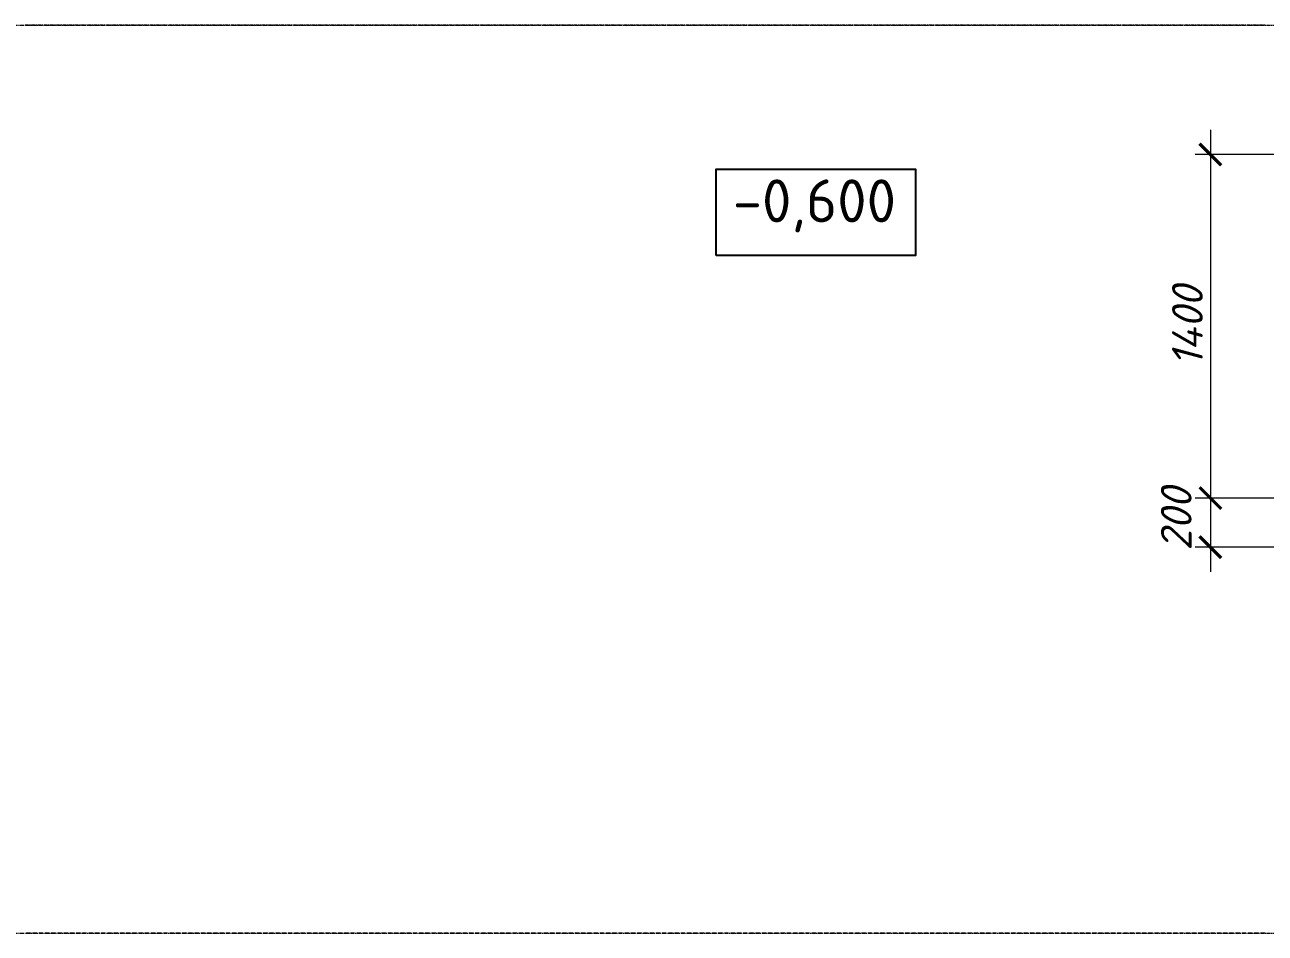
# Model space of a CAD drawing. Header units: millimetres. Extents: x -10178924 to 11692288, y -947381 to 58396.
# Drawn here: x 716641 to 721696, y -796290 to -792589 of the extents above; entities that cross this region are included whole.
import ezdxf

# ---------------------------------------------------------------- set-up
doc = ezdxf.new("R2010")
doc.units = ezdxf.units.MM
doc.linetypes.add('осевая', pattern=[50.8, 31.75, -6.35, 6.35, -6.35])
doc.layers.add('PDF _Отметки', color=7, linetype='Continuous', true_color=0x7f9fff)
doc.layers.add('PDF _Размеры осевые', color=7, linetype='Continuous', true_color=0x5d6970)
for name, color, linetype, lineweight in [('PDF _Текст', 7, 'Continuous', 5), ('Размеры клад.', 7, 'Continuous', 0), ('Размеры осевые', 153, 'Continuous', 9)]:
    doc.layers.add(name, color=color, linetype=linetype, lineweight=lineweight)
doc.styles.add('GOST 2.304_new', font='isocpeui.ttf')
doc.styles.add('PDF ISOCPEUR', font='isocpeur.ttf')
doc.dimstyles.new('SPDS 1_50', dxfattribs={"dimscale": 50, "dimtxt": 2.5, "dimasz": 1.77, "dimexe": 1.25, "dimexo": 0.625, "dimtad": 1, "dimdec": 0, "dimrnd": 0.001, "dimtxsty": 'GOST 2.304_new', "dimblk": 'ARCHTICK', "dimcen": 2.5, "dimdle": 2, "dimclrt": 256, "dimadec": 0, "dimazin": 2, "dimtfac": 0.75, "dimtdec": 0, "dimtmove": 1, "dimatfit": 3, "dimfxl": 1, "dimtolj": 1, "dimlwd": 9, "dimlwe": 9, "dimarcsym": 0})

# ---------------------------------------------------------------- blocks, each defined once
blk = doc.blocks.new('_ArchTick')
at = {"color": 0, "linetype": 'ByBlock', "const_width": 0.15}
blk.add_lwpolyline([(-0.5, -0.5), (0.5, 0.5)], dxfattribs=at)
blk = doc.blocks.new('*D2677')
at = {"layer": 'Defpoints', "color": 0, "ltscale": 100, "transparency": 16777216}
for p in [(-542.1, -12326.9), (-885.9, -13726.9), (-542.1, -13726.9)]:
    blk.add_point(p, dxfattribs=at)
at = {"layer": 'Размеры клад.', "color": 0, "lineweight": 9, "ltscale": 100, "transparency": 16777216}
for p, q in [((-885.9, -12226.9), (-885.9, -13826.9)), ((-573.3, -12326.9), (-948.4, -12326.9)), ((-573.3, -13726.9), (-948.4, -13726.9))]:
    blk.add_line(p, q, dxfattribs=at)
at = {"layer": 'Размеры клад.', "color": 0, "lineweight": 9, "ltscale": 100, "transparency": 16777216, "xscale": 88.5, "yscale": 88.5, "zscale": 88.5}
for p, rotation in [((-885.9, -12326.9), 90), ((-885.9, -13726.9), 270)]:
    blk.add_blockref('_ArchTick', p, dxfattribs=dict(at, rotation=rotation))
at = {"layer": 'Размеры клад.', "ltscale": 100, "transparency": 16777216, "insert": (-979.6, -13026.9), "char_height": 125, "attachment_point": 5, "rotation": 90, "style": 'GOST 2.304_new'}
blk.add_mtext('\\A1;1400', dxfattribs=at)
blk = doc.blocks.new('*D2678')
at = {"layer": 'Defpoints', "color": 0, "ltscale": 100, "transparency": 16777216}
for p in [(-542.1, -13726.9), (-885.9, -13926.9), (377.7, -13926.9)]:
    blk.add_point(p, dxfattribs=at)
at = {"layer": 'Размеры клад.', "color": 0, "lineweight": 9, "ltscale": 100, "transparency": 16777216}
for p, q in [((-885.9, -13626.9), (-885.9, -14026.9)), ((-573.3, -13726.9), (-948.4, -13726.9)), ((346.5, -13926.9), (-948.4, -13926.9))]:
    blk.add_line(p, q, dxfattribs=at)
at = {"layer": 'Размеры клад.', "color": 0, "lineweight": 9, "ltscale": 100, "transparency": 16777216, "xscale": 88.5, "yscale": 88.5, "zscale": 88.5}
for p, rotation in [((-885.9, -13726.9), 90), ((-885.9, -13926.9), 270)]:
    blk.add_blockref('_ArchTick', p, dxfattribs=dict(at, rotation=rotation))
at = {"layer": 'Размеры клад.', "ltscale": 100, "transparency": 16777216, "insert": (-1025, -13813.3), "char_height": 125, "attachment_point": 5, "rotation": 90, "style": 'GOST 2.304_new'}
blk.add_mtext('\\A1;200', dxfattribs=at)
blk = doc.blocks.new('A$C5282721b')
at = {"layer": 'Размеры осевые', "color": 251, "linetype": 'осевая', "ltscale": 0.5, "transparency": 33554687}
for p, q in [((-9750, -11800), (57900, -11800)), ((-9750, -15500), (34900, -15500))]:
    blk.add_line(p, q, dxfattribs=at)
at = {"layer": 'Размеры клад.', "color": 18, "ltscale": 100, "true_color": 0x000000, "transparency": 33554687}
dim = blk.add_linear_dim(base=(-885.892, -13726.906), p1=(-542.077, -12326.906), p2=(-542.077, -13726.906), angle=90, dimstyle='SPDS 1_50', dxfattribs=at)
dim.commit()
dim.dimension.update_dxf_attribs({"geometry": '*D2677', "text_midpoint": (-979.642, -13026.906)})
dim = blk.add_linear_dim(base=(-885.892, -13926.906), p1=(-542.077, -13726.906), p2=(377.704, -13926.906), angle=90, dimstyle='SPDS 1_50', dxfattribs=at)
dim.commit()
dim.dimension.update_dxf_attribs({"geometry": '*D2678', "text_midpoint": (-931.258, -13813.297), "dimtype": 128})

msp = doc.modelspace()

# ---------------------------------------------------------------- linework, layer by layer
at = {"layer": 'PDF _Отметки', "lineweight": 25}
msp.add_lwpolyline([(719458.7, -793528.6), (719458.7, -793177.3), (720271.5, -793177.3), (720271.5, -793528.6)], close=True, dxfattribs=at)
at = {"layer": 'PDF _Размеры осевые', "lineweight": 9}
for points in [[(716643.5, -792588.8), (716656.2, -792588.8)], [(716660.4, -792588.8), (716664.7, -792588.8)], [(716668.9, -792588.8), (716681.6, -792588.8)], [(716685.8, -792588.8), (716690.1, -792588.8)], [(716694.3, -792588.8), (716707, -792588.8)], [(716711.2, -792588.8), (716715.5, -792588.8)], [(716719.7, -792588.8), (716732.4, -792588.8)], [(716736.6, -792588.8), (716740.9, -792588.8)], [(716745.1, -792588.8), (716757.8, -792588.8)], [(716762, -792588.8), (716766.3, -792588.8)], [(716770.5, -792588.8), (716783.2, -792588.8)], [(716787.4, -792588.8), (716791.7, -792588.8)], [(716795.9, -792588.8), (716808.6, -792588.8)], [(716812.8, -792588.8), (716817.1, -792588.8)], [(716821.3, -792588.8), (716834, -792588.8)], [(716838.2, -792588.8), (716842.5, -792588.8)], [(716846.7, -792588.8), (716859.4, -792588.8)], [(716863.6, -792588.8), (716867.9, -792588.8)], [(716872.1, -792588.8), (716884.8, -792588.8)], [(716889, -792588.8), (716893.3, -792588.8)], [(716897.5, -792588.8), (716910.2, -792588.8)], [(716914.4, -792588.8), (716918.7, -792588.8)], [(716922.9, -792588.8), (716935.6, -792588.8)], [(716939.8, -792588.8), (716944.1, -792588.8)], [(716948.3, -792588.8), (716961, -792588.8)], [(716965.2, -792588.8), (716969.5, -792588.8)], [(716973.7, -792588.8), (716986.4, -792588.8)], [(716990.6, -792588.8), (716994.9, -792588.8)], [(716999.1, -792588.8), (717011.8, -792588.8)], [(717016, -792588.8), (717020.3, -792588.8)], [(717024.5, -792588.8), (717037.2, -792588.8)], [(717041.4, -792588.8), (717045.7, -792588.8)], [(717049.9, -792588.8), (717062.6, -792588.8)], [(717066.8, -792588.8), (717071.1, -792588.8)], [(717075.3, -792588.8), (717088, -792588.8)], [(717092.2, -792588.8), (717096.5, -792588.8)], [(717100.7, -792588.8), (717113.4, -792588.8)], [(717117.6, -792588.8), (717121.9, -792588.8)], [(717126.1, -792588.8), (717138.8, -792588.8)], [(717143, -792588.8), (717147.3, -792588.8)], [(717151.5, -792588.8), (717164.2, -792588.8)], [(717168.4, -792588.8), (717172.7, -792588.8)], [(717176.9, -792588.8), (717189.6, -792588.8)], [(717193.8, -792588.8), (717198.1, -792588.8)], [(717202.3, -792588.8), (717215, -792588.8)], [(717219.2, -792588.8), (717223.5, -792588.8)], [(717227.7, -792588.8), (717240.4, -792588.8)], [(717244.6, -792588.8), (717248.9, -792588.8)], [(717253.1, -792588.8), (717265.8, -792588.8)], [(717270, -792588.8), (717274.3, -792588.8)], [(717278.5, -792588.8), (717291.2, -792588.8)], [(717295.4, -792588.8), (717299.7, -792588.8)], [(717303.9, -792588.8), (717316.6, -792588.8)], [(717320.8, -792588.8), (717325.1, -792588.8)], [(717329.3, -792588.8), (717342, -792588.8)], [(717346.2, -792588.8), (717350.5, -792588.8)], [(717354.7, -792588.8), (717367.4, -792588.8)], [(717371.6, -792588.8), (717375.9, -792588.8)], [(717380.1, -792588.8), (717392.8, -792588.8)], [(717397, -792588.8), (717401.3, -792588.8)], [(717405.5, -792588.8), (717418.2, -792588.8)], [(717422.4, -792588.8), (717426.7, -792588.8)], [(717430.9, -792588.8), (717443.6, -792588.8)], [(717447.9, -792588.8), (717452.1, -792588.8)], [(717456.3, -792588.8), (717469, -792588.8)], [(717473.2, -792588.8), (717477.5, -792588.8)], [(717481.7, -792588.8), (717494.4, -792588.8)], [(717498.6, -792588.8), (717502.9, -792588.8)], [(717507.1, -792588.8), (717519.8, -792588.8)], [(717524, -792588.8), (717528.3, -792588.8)], [(717532.5, -792588.8), (717545.2, -792588.8)], [(717549.4, -792588.8), (717553.7, -792588.8)], [(717557.9, -792588.8), (717570.6, -792588.8)], [(717574.8, -792588.8), (717579.1, -792588.8)], [(717583.3, -792588.8), (717596, -792588.8)], [(717600.2, -792588.8), (717604.5, -792588.8)], [(717608.7, -792588.8), (717621.4, -792588.8)], [(717625.6, -792588.8), (717629.9, -792588.8)], [(717634.1, -792588.8), (717646.8, -792588.8)], [(717651, -792588.8), (717655.3, -792588.8)], [(717659.5, -792588.8), (717672.2, -792588.8)], [(717676.5, -792588.8), (717680.7, -792588.8)], [(717684.9, -792588.8), (717697.6, -792588.8)], [(717701.9, -792588.8), (717706.1, -792588.8)], [(717710.3, -792588.8), (717723, -792588.8)], [(717727.3, -792588.8), (717731.5, -792588.8)], [(717735.7, -792588.8), (717748.4, -792588.8)], [(717752.6, -792588.8), (717756.9, -792588.8)], [(717761.1, -792588.8), (717773.8, -792588.8)], [(717778, -792588.8), (717782.3, -792588.8)], [(717786.5, -792588.8), (717799.2, -792588.8)], [(717803.4, -792588.8), (717807.7, -792588.8)], [(717811.9, -792588.8), (717824.6, -792588.8)], [(717828.8, -792588.8), (717833.1, -792588.8)], [(717837.3, -792588.8), (717850, -792588.8)], [(717854.2, -792588.8), (717858.5, -792588.8)], [(717862.7, -792588.8), (717875.4, -792588.8)], [(717879.7, -792588.8), (717883.9, -792588.8)], [(717888.1, -792588.8), (717900.8, -792588.8)], [(717905.1, -792588.8), (717909.3, -792588.8)], [(717913.5, -792588.8), (717926.2, -792588.8)], [(717930.5, -792588.8), (717934.7, -792588.8)], [(717938.9, -792588.8), (717951.6, -792588.8)], [(717955.9, -792588.8), (717960.1, -792588.8)], [(717964.3, -792588.8), (717977, -792588.8)], [(717981.3, -792588.8), (717985.5, -792588.8)], [(717989.7, -792588.8), (718002.4, -792588.8)], [(718006.6, -792588.8), (718010.9, -792588.8)], [(718015.1, -792588.8), (718027.8, -792588.8)], [(718032, -792588.8), (718036.3, -792588.8)], [(718040.5, -792588.8), (718053.2, -792588.8)], [(718057.4, -792588.8), (718061.7, -792588.8)], [(718065.9, -792588.8), (718078.6, -792588.8)], [(718082.9, -792588.8), (718087.1, -792588.8)], [(718091.3, -792588.8), (718104, -792588.8)], [(718108.3, -792588.8), (718112.5, -792588.8)], [(718116.7, -792588.8), (718129.4, -792588.8)], [(718133.7, -792588.8), (718137.9, -792588.8)], [(718142.1, -792588.8), (718154.8, -792588.8)], [(718159.1, -792588.8), (718163.3, -792588.8)], [(718167.5, -792588.8), (718180.2, -792588.8)], [(718184.5, -792588.8), (718188.7, -792588.8)], [(718192.9, -792588.8), (718205.6, -792588.8)], [(718209.9, -792588.8), (718214.1, -792588.8)], [(718218.3, -792588.8), (718231, -792588.8)], [(718235.3, -792588.8), (718239.5, -792588.8)], [(718243.7, -792588.8), (718256.4, -792588.8)], [(718260.6, -792588.8), (718264.9, -792588.8)], [(718269.1, -792588.8), (718281.8, -792588.8)], [(718286, -792588.8), (718290.3, -792588.8)], [(718294.5, -792588.8), (718307.2, -792588.8)], [(718311.5, -792588.8), (718315.7, -792588.8)], [(718319.9, -792588.8), (718332.6, -792588.8)], [(718336.9, -792588.8), (718341.1, -792588.8)], [(718345.3, -792588.8), (718358, -792588.8)], [(718362.3, -792588.8), (718366.5, -792588.8)], [(718370.7, -792588.8), (718383.4, -792588.8)], [(718387.7, -792588.8), (718391.9, -792588.8)], [(718396.1, -792588.8), (718408.8, -792588.8)], [(718413.1, -792588.8), (718417.3, -792588.8)], [(718421.5, -792588.8), (718434.2, -792588.8)], [(718438.5, -792588.8), (718442.7, -792588.8)], [(718446.9, -792588.8), (718459.6, -792588.8)], [(718463.9, -792588.8), (718468.1, -792588.8)], [(718472.3, -792588.8), (718485, -792588.8)], [(718489.3, -792588.8), (718493.5, -792588.8)], [(718497.7, -792588.8), (718510.4, -792588.8)], [(718514.7, -792588.8), (718518.9, -792588.8)], [(718523.1, -792588.8), (718535.8, -792588.8)], [(718540.1, -792588.8), (718544.3, -792588.8)], [(718548.5, -792588.8), (718561.2, -792588.8)], [(718565.5, -792588.8), (718569.7, -792588.8)], [(718573.9, -792588.8), (718586.6, -792588.8)], [(718590.9, -792588.8), (718595.1, -792588.8)], [(718599.3, -792588.8), (718612, -792588.8)], [(718616.3, -792588.8), (718620.5, -792588.8)], [(718624.7, -792588.8), (718637.4, -792588.8)], [(718641.7, -792588.8), (718645.9, -792588.8)], [(718650.1, -792588.8), (718662.8, -792588.8)], [(718667.1, -792588.8), (718671.3, -792588.8)], [(718675.5, -792588.8), (718688.2, -792588.8)], [(718692.5, -792588.8), (718696.7, -792588.8)], [(718700.9, -792588.8), (718713.6, -792588.8)], [(718717.9, -792588.8), (718722.1, -792588.8)], [(718726.3, -792588.8), (718739, -792588.8)], [(718743.3, -792588.8), (718747.5, -792588.8)], [(718751.7, -792588.8), (718764.4, -792588.8)], [(718768.7, -792588.8), (718772.9, -792588.8)], [(718777.1, -792588.8), (718789.8, -792588.8)], [(718794.1, -792588.8), (718798.3, -792588.8)], [(718802.5, -792588.8), (718815.2, -792588.8)], [(718819.5, -792588.8), (718823.7, -792588.8)], [(718827.9, -792588.8), (718840.6, -792588.8)], [(718844.9, -792588.8), (718849.1, -792588.8)], [(718853.3, -792588.8), (718866, -792588.8)], [(718870.3, -792588.8), (718874.5, -792588.8)], [(718878.7, -792588.8), (718891.4, -792588.8)], [(718895.7, -792588.8), (718899.9, -792588.8)], [(718904.1, -792588.8), (718916.8, -792588.8)], [(718921.1, -792588.8), (718925.3, -792588.8)], [(718929.5, -792588.8), (718942.2, -792588.8)], [(718946.5, -792588.8), (718950.7, -792588.8)], [(718954.9, -792588.8), (718967.6, -792588.8)], [(718971.9, -792588.8), (718976.1, -792588.8)], [(718980.3, -792588.8), (718993, -792588.8)], [(718997.3, -792588.8), (719001.5, -792588.8)], [(719005.7, -792588.8), (719018.4, -792588.8)], [(719022.7, -792588.8), (719026.9, -792588.8)], [(719031.1, -792588.8), (719043.8, -792588.8)], [(719048.1, -792588.8), (719052.3, -792588.8)], [(719056.5, -792588.8), (719069.2, -792588.8)], [(719073.5, -792588.8), (719077.7, -792588.8)], [(719081.9, -792588.8), (719094.6, -792588.8)], [(719098.9, -792588.8), (719103.1, -792588.8)], [(719107.3, -792588.8), (719120, -792588.8)], [(719124.3, -792588.8), (719128.5, -792588.8)], [(719132.7, -792588.8), (719145.4, -792588.8)], [(719149.7, -792588.8), (719153.9, -792588.8)], [(719158.1, -792588.8), (719170.8, -792588.8)], [(719175.1, -792588.8), (719179.3, -792588.8)], [(719183.5, -792588.8), (719196.2, -792588.8)], [(719200.5, -792588.8), (719204.7, -792588.8)], [(719208.9, -792588.8), (719221.6, -792588.8)], [(719225.9, -792588.8), (719230.1, -792588.8)], [(719234.3, -792588.8), (719247, -792588.8)], [(719251.3, -792588.8), (719255.5, -792588.8)], [(719259.7, -792588.8), (719272.4, -792588.8)], [(719276.7, -792588.8), (719280.9, -792588.8)], [(719285.1, -792588.8), (719297.8, -792588.8)], [(719302.1, -792588.8), (719306.3, -792588.8)], [(719310.5, -792588.8), (719323.2, -792588.8)], [(719327.5, -792588.8), (719331.7, -792588.8)], [(719335.9, -792588.8), (719348.6, -792588.8)], [(719352.9, -792588.8), (719357.1, -792588.8)], [(719361.3, -792588.8), (719374, -792588.8)], [(719378.3, -792588.8), (719382.5, -792588.8)], [(719386.7, -792588.8), (719399.4, -792588.8)], [(719403.7, -792588.8), (719407.9, -792588.8)], [(719412.1, -792588.8), (719424.8, -792588.8)], [(719429.1, -792588.8), (719433.3, -792588.8)], [(719437.5, -792588.8), (719450.2, -792588.8)], [(719454.5, -792588.8), (719458.7, -792588.8)], [(719462.9, -792588.8), (719475.6, -792588.8)], [(719479.9, -792588.8), (719484.1, -792588.8)], [(719488.3, -792588.8), (719501, -792588.8)], [(719505.3, -792588.8), (719509.5, -792588.8)], [(719513.7, -792588.8), (719526.4, -792588.8)], [(719530.7, -792588.8), (719534.9, -792588.8)], [(719539.1, -792588.8), (719551.8, -792588.8)], [(719556.1, -792588.8), (719560.3, -792588.8)], [(719564.5, -792588.8), (719577.2, -792588.8)], [(719581.5, -792588.8), (719585.7, -792588.8)], [(719589.9, -792588.8), (719602.6, -792588.8)], [(719606.9, -792588.8), (719611.1, -792588.8)], [(719615.3, -792588.8), (719628, -792588.8)], [(719632.3, -792588.8), (719636.5, -792588.8)], [(719640.7, -792588.8), (719653.4, -792588.8)], [(719657.7, -792588.8), (719661.9, -792588.8)], [(719666.1, -792588.8), (719678.8, -792588.8)], [(719683.1, -792588.8), (719687.3, -792588.8)], [(719691.5, -792588.8), (719704.2, -792588.8)], [(719708.5, -792588.8), (719712.7, -792588.8)], [(719716.9, -792588.8), (719729.6, -792588.8)], [(719733.9, -792588.8), (719738.1, -792588.8)], [(719742.3, -792588.8), (719755, -792588.8)], [(719759.3, -792588.8), (719763.5, -792588.8)], [(719767.7, -792588.8), (719780.4, -792588.8)], [(719784.7, -792588.8), (719788.9, -792588.8)], [(719793.1, -792588.8), (719805.8, -792588.8)], [(719810.1, -792588.8), (719814.3, -792588.8)], [(719818.5, -792588.8), (719831.2, -792588.8)], [(719835.5, -792588.8), (719839.7, -792588.8)], [(719843.9, -792588.8), (719856.6, -792588.8)], [(719860.9, -792588.8), (719865.1, -792588.8)], [(719869.3, -792588.8), (719882, -792588.8)], [(719886.3, -792588.8), (719890.5, -792588.8)], [(719894.7, -792588.8), (719907.4, -792588.8)], [(719911.7, -792588.8), (719915.9, -792588.8)], [(719920.1, -792588.8), (719932.8, -792588.8)], [(719937.1, -792588.8), (719941.3, -792588.8)], [(719945.5, -792588.8), (719958.2, -792588.8)], [(719962.5, -792588.8), (719966.7, -792588.8)], [(719970.9, -792588.8), (719983.6, -792588.8)], [(719987.9, -792588.8), (719992.1, -792588.8)], [(719996.3, -792588.8), (720009, -792588.8)], [(720013.3, -792588.8), (720017.5, -792588.8)], [(720021.7, -792588.8), (720034.4, -792588.8)], [(720038.7, -792588.8), (720042.9, -792588.8)], [(720047.1, -792588.8), (720059.8, -792588.8)], [(720064.1, -792588.8), (720068.3, -792588.8)], [(720072.5, -792588.8), (720085.2, -792588.8)], [(720089.5, -792588.8), (720093.7, -792588.8)], [(720097.9, -792588.8), (720110.6, -792588.8)], [(720114.9, -792588.8), (720119.1, -792588.8)], [(720123.3, -792588.8), (720136, -792588.8)], [(720140.3, -792588.8), (720144.5, -792588.8)], [(720148.7, -792588.8), (720161.4, -792588.8)], [(720165.7, -792588.8), (720169.9, -792588.8)], [(720174.1, -792588.8), (720186.8, -792588.8)], [(720191.1, -792588.8), (720195.3, -792588.8)], [(720199.5, -792588.8), (720212.2, -792588.8)], [(720216.5, -792588.8), (720220.7, -792588.8)], [(720224.9, -792588.8), (720237.6, -792588.8)], [(720241.9, -792588.8), (720246.1, -792588.8)], [(720250.3, -792588.8), (720263, -792588.8)], [(720267.3, -792588.8), (720271.5, -792588.8)], [(720275.7, -792588.8), (720288.4, -792588.8)], [(720292.7, -792588.8), (720296.9, -792588.8)], [(720301.1, -792588.8), (720313.8, -792588.8)], [(720318.1, -792588.8), (720322.3, -792588.8)], [(720326.5, -792588.8), (720339.2, -792588.8)], [(720343.5, -792588.8), (720347.7, -792588.8)], [(720351.9, -792588.8), (720364.6, -792588.8)], [(720368.9, -792588.8), (720373.1, -792588.8)], [(720377.3, -792588.8), (720390, -792588.8)], [(720394.3, -792588.8), (720398.5, -792588.8)], [(720402.7, -792588.8), (720415.4, -792588.8)], [(720419.7, -792588.8), (720423.9, -792588.8)], [(720428.1, -792588.8), (720440.8, -792588.8)], [(720445.1, -792588.8), (720449.3, -792588.8)], [(720453.5, -792588.8), (720466.2, -792588.8)], [(720470.5, -792588.8), (720474.7, -792588.8)], [(720478.9, -792588.8), (720491.6, -792588.8)], [(720495.9, -792588.8), (720500.1, -792588.8)], [(720504.3, -792588.8), (720517, -792588.8)], [(720521.3, -792588.8), (720525.5, -792588.8)], [(720529.7, -792588.8), (720542.4, -792588.8)], [(720546.7, -792588.8), (720550.9, -792588.8)], [(720555.1, -792588.8), (720567.8, -792588.8)], [(720572.1, -792588.8), (720576.3, -792588.8)], [(720580.5, -792588.8), (720593.2, -792588.8)], [(720597.5, -792588.8), (720601.7, -792588.8)], [(720605.9, -792588.8), (720618.6, -792588.8)], [(720622.9, -792588.8), (720627.1, -792588.8)], [(720631.3, -792588.8), (720644, -792588.8)], [(720648.3, -792588.8), (720652.5, -792588.8)], [(720656.7, -792588.8), (720669.4, -792588.8)], [(720673.7, -792588.8), (720677.9, -792588.8)], [(720682.1, -792588.8), (720694.8, -792588.8)], [(720699.1, -792588.8), (720703.3, -792588.8)], [(720707.5, -792588.8), (720720.2, -792588.8)], [(720724.5, -792588.8), (720728.7, -792588.8)], [(720732.9, -792588.8), (720745.6, -792588.8)], [(720749.9, -792588.8), (720754.1, -792588.8)], [(720758.3, -792588.8), (720771, -792588.8)], [(720775.3, -792588.8), (720779.5, -792588.8)], [(720783.7, -792588.8), (720796.4, -792588.8)], [(720800.7, -792588.8), (720804.9, -792588.8)], [(720809.1, -792588.8), (720821.8, -792588.8)], [(720826.1, -792588.8), (720830.3, -792588.8)], [(720834.5, -792588.8), (720847.2, -792588.8)], [(720851.5, -792588.8), (720855.7, -792588.8)], [(720859.9, -792588.8), (720872.6, -792588.8)], [(720876.9, -792588.8), (720881.1, -792588.8)], [(720885.3, -792588.8), (720898, -792588.8)], [(720902.3, -792588.8), (720906.5, -792588.8)], [(720910.7, -792588.8), (720923.4, -792588.8)], [(720927.7, -792588.8), (720931.9, -792588.8)], [(720936.1, -792588.8), (720948.8, -792588.8)], [(720953.1, -792588.8), (720957.3, -792588.8)], [(720961.5, -792588.8), (720974.2, -792588.8)], [(720978.5, -792588.8), (720982.7, -792588.8)], [(720986.9, -792588.8), (720999.6, -792588.8)], [(721003.9, -792588.8), (721008.1, -792588.8)], [(721012.3, -792588.8), (721025, -792588.8)], [(721029.3, -792588.8), (721033.5, -792588.8)], [(721037.7, -792588.8), (721050.4, -792588.8)], [(721054.7, -792588.8), (721058.9, -792588.8)], [(721063.1, -792588.8), (721075.8, -792588.8)], [(721080.1, -792588.8), (721084.3, -792588.8)], [(721088.5, -792588.8), (721101.2, -792588.8)], [(721105.5, -792588.8), (721109.7, -792588.8)], [(721113.9, -792588.8), (721126.6, -792588.8)], [(721130.9, -792588.8), (721135.1, -792588.8)], [(721139.3, -792588.8), (721152, -792588.8)], [(721156.3, -792588.8), (721160.5, -792588.8)], [(721164.7, -792588.8), (721177.4, -792588.8)], [(721181.7, -792588.8), (721185.9, -792588.8)], [(721190.1, -792588.8), (721202.8, -792588.8)], [(721207.1, -792588.8), (721211.3, -792588.8)], [(721215.5, -792588.8), (721228.2, -792588.8)], [(721232.5, -792588.8), (721236.7, -792588.8)], [(721240.9, -792588.8), (721253.6, -792588.8)], [(721257.9, -792588.8), (721262.1, -792588.8)], [(721266.3, -792588.8), (721279, -792588.8)], [(721283.3, -792588.8), (721287.5, -792588.8)], [(721291.7, -792588.8), (721304.4, -792588.8)], [(721308.7, -792588.8), (721312.9, -792588.8)], [(721317.1, -792588.8), (721329.8, -792588.8)], [(721334.1, -792588.8), (721338.3, -792588.8)], [(721342.5, -792588.8), (721355.2, -792588.8)], [(721359.5, -792588.8), (721363.7, -792588.8)], [(721367.9, -792588.8), (721380.6, -792588.8)], [(721384.9, -792588.8), (721389.1, -792588.8)], [(721393.3, -792588.8), (721406, -792588.8)], [(721410.3, -792588.8), (721414.5, -792588.8)], [(721418.7, -792588.8), (721431.4, -792588.8)], [(721435.7, -792588.8), (721439.9, -792588.8)], [(721444.1, -792588.8), (721456.8, -792588.8)], [(721461.1, -792588.8), (721465.3, -792588.8)], [(721469.5, -792588.8), (721482.2, -792588.8)], [(721486.5, -792588.8), (721490.7, -792588.8)], [(721494.9, -792588.8), (721507.6, -792588.8)], [(721511.9, -792588.8), (721516.1, -792588.8)], [(721520.3, -792588.8), (721533, -792588.8)], [(721537.3, -792588.8), (721541.5, -792588.8)], [(721545.7, -792588.8), (721558.4, -792588.8)], [(721562.7, -792588.8), (721566.9, -792588.8)], [(721571.1, -792588.8), (721583.8, -792588.8)], [(721588.1, -792588.8), (721592.3, -792588.8)], [(721596.5, -792588.8), (721609.2, -792588.8)], [(721613.5, -792588.8), (721617.7, -792588.8)], [(721621.9, -792588.8), (721634.6, -792588.8)], [(721638.9, -792588.8), (721643.1, -792588.8)], [(721647.3, -792588.8), (721660, -792588.8)], [(721664.3, -792588.8), (721668.5, -792588.8)], [(721672.7, -792588.8), (721685.4, -792588.8)], [(721689.7, -792588.8), (721693.9, -792588.8)], [(716643.5, -796288.8), (716643.5, -796288.8)], [(716647.7, -796288.8), (716664.7, -796288.8)], [(716668.9, -796288.8), (716668.9, -796288.8)], [(716673.1, -796288.8), (716690.1, -796288.8)], [(716694.3, -796288.8), (716694.3, -796288.8)], [(716698.5, -796288.8), (716715.5, -796288.8)], [(716719.7, -796288.8), (716719.7, -796288.8)], [(716723.9, -796288.8), (716740.9, -796288.8)], [(716745.1, -796288.8), (716745.1, -796288.8)], [(716749.3, -796288.8), (716766.3, -796288.8)], [(716770.5, -796288.8), (716770.5, -796288.8)], [(716774.7, -796288.8), (716791.7, -796288.8)], [(716795.9, -796288.8), (716795.9, -796288.8)], [(716800.1, -796288.8), (716817.1, -796288.8)], [(716821.3, -796288.8), (716821.3, -796288.8)], [(716825.5, -796288.8), (716842.5, -796288.8)], [(716846.7, -796288.8), (716846.7, -796288.8)], [(716850.9, -796288.8), (716867.9, -796288.8)], [(716872.1, -796288.8), (716872.1, -796288.8)], [(716876.3, -796288.8), (716893.3, -796288.8)], [(716897.5, -796288.8), (716897.5, -796288.8)], [(716901.7, -796288.8), (716918.7, -796288.8)], [(716922.9, -796288.8), (716922.9, -796288.8)], [(716927.1, -796288.8), (716944.1, -796288.8)], [(716948.3, -796288.8), (716948.3, -796288.8)], [(716952.5, -796288.8), (716969.5, -796288.8)], [(716973.7, -796288.8), (716973.7, -796288.8)], [(716977.9, -796288.8), (716994.9, -796288.8)], [(716999.1, -796288.8), (716999.1, -796288.8)], [(717003.3, -796288.8), (717020.3, -796288.8)], [(717024.5, -796288.8), (717024.5, -796288.8)], [(717028.7, -796288.8), (717045.7, -796288.8)], [(717049.9, -796288.8), (717049.9, -796288.8)], [(717054.1, -796288.8), (717071.1, -796288.8)], [(717075.3, -796288.8), (717075.3, -796288.8)], [(717079.5, -796288.8), (717096.5, -796288.8)], [(717100.7, -796288.8), (717100.7, -796288.8)], [(717104.9, -796288.8), (717121.9, -796288.8)], [(717126.1, -796288.8), (717126.1, -796288.8)], [(717130.3, -796288.8), (717147.3, -796288.8)], [(717151.5, -796288.8), (717151.5, -796288.8)], [(717155.7, -796288.8), (717172.7, -796288.8)], [(717176.9, -796288.8), (717176.9, -796288.8)], [(717181.1, -796288.8), (717198.1, -796288.8)], [(717202.3, -796288.8), (717202.3, -796288.8)], [(717206.5, -796288.8), (717223.5, -796288.8)], [(717227.7, -796288.8), (717227.7, -796288.8)], [(717231.9, -796288.8), (717248.9, -796288.8)], [(717253.1, -796288.8), (717253.1, -796288.8)], [(717257.3, -796288.8), (717274.3, -796288.8)], [(717278.5, -796288.8), (717278.5, -796288.8)], [(717282.7, -796288.8), (717299.7, -796288.8)], [(717303.9, -796288.8), (717303.9, -796288.8)], [(717308.1, -796288.8), (717325.1, -796288.8)], [(717329.3, -796288.8), (717329.3, -796288.8)], [(717333.5, -796288.8), (717350.5, -796288.8)], [(717354.7, -796288.8), (717354.7, -796288.8)], [(717358.9, -796288.8), (717375.9, -796288.8)], [(717380.1, -796288.8), (717380.1, -796288.8)], [(717384.3, -796288.8), (717401.3, -796288.8)], [(717405.5, -796288.8), (717405.5, -796288.8)], [(717409.7, -796288.8), (717426.7, -796288.8)], [(717430.9, -796288.8), (717430.9, -796288.8)], [(717435.1, -796288.8), (717452.1, -796288.8)], [(717456.3, -796288.8), (717456.3, -796288.8)], [(717460.5, -796288.8), (717477.5, -796288.8)], [(717481.7, -796288.8), (717481.7, -796288.8)], [(717485.9, -796288.8), (717502.9, -796288.8)], [(717507.1, -796288.8), (717507.1, -796288.8)], [(717511.3, -796288.8), (717528.3, -796288.8)], [(717532.5, -796288.8), (717532.5, -796288.8)], [(717536.7, -796288.8), (717553.7, -796288.8)], [(717557.9, -796288.8), (717557.9, -796288.8)], [(717562.2, -796288.8), (717579.1, -796288.8)], [(717583.3, -796288.8), (717583.3, -796288.8)], [(717587.6, -796288.8), (717604.5, -796288.8)], [(717608.7, -796288.8), (717608.7, -796288.8)], [(717612.9, -796288.8), (717629.9, -796288.8)], [(717634.1, -796288.8), (717634.1, -796288.8)], [(717638.3, -796288.8), (717655.3, -796288.8)], [(717659.5, -796288.8), (717659.5, -796288.8)], [(717663.7, -796288.8), (717680.7, -796288.8)], [(717684.9, -796288.8), (717684.9, -796288.8)], [(717689.1, -796288.8), (717706.1, -796288.8)], [(717710.3, -796288.8), (717710.3, -796288.8)], [(717714.5, -796288.8), (717731.5, -796288.8)], [(717735.7, -796288.8), (717735.7, -796288.8)], [(717739.9, -796288.8), (717756.9, -796288.8)], [(717761.1, -796288.8), (717761.1, -796288.8)], [(717765.4, -796288.8), (717782.3, -796288.8)], [(717786.5, -796288.8), (717786.5, -796288.8)], [(717790.8, -796288.8), (717807.7, -796288.8)], [(717811.9, -796288.8), (717811.9, -796288.8)], [(717816.2, -796288.8), (717833.1, -796288.8)], [(717837.3, -796288.8), (717837.3, -796288.8)], [(717841.6, -796288.8), (717858.5, -796288.8)], [(717862.7, -796288.8), (717862.7, -796288.8)], [(717866.9, -796288.8), (717883.9, -796288.8)], [(717888.1, -796288.8), (717888.1, -796288.8)], [(717892.3, -796288.8), (717909.3, -796288.8)], [(717913.5, -796288.8), (717913.5, -796288.8)], [(717917.7, -796288.8), (717934.7, -796288.8)], [(717938.9, -796288.8), (717938.9, -796288.8)], [(717943.1, -796288.8), (717960.1, -796288.8)], [(717964.3, -796288.8), (717964.3, -796288.8)], [(717968.5, -796288.8), (717985.5, -796288.8)], [(717989.7, -796288.8), (717989.7, -796288.8)], [(717994, -796288.8), (718010.9, -796288.8)], [(718015.1, -796288.8), (718015.1, -796288.8)], [(718019.4, -796288.8), (718036.3, -796288.8)], [(718040.5, -796288.8), (718040.5, -796288.8)], [(718044.8, -796288.8), (718061.7, -796288.8)], [(718065.9, -796288.8), (718065.9, -796288.8)], [(718070.2, -796288.8), (718087.1, -796288.8)], [(718091.3, -796288.8), (718091.3, -796288.8)], [(718095.6, -796288.8), (718112.5, -796288.8)], [(718116.7, -796288.8), (718116.7, -796288.8)], [(718120.9, -796288.8), (718137.9, -796288.8)], [(718142.1, -796288.8), (718142.1, -796288.8)], [(718146.3, -796288.8), (718163.3, -796288.8)], [(718167.5, -796288.8), (718167.5, -796288.8)], [(718171.7, -796288.8), (718188.7, -796288.8)], [(718192.9, -796288.8), (718192.9, -796288.8)], [(718197.2, -796288.8), (718214.1, -796288.8)], [(718218.3, -796288.8), (718218.3, -796288.8)], [(718222.6, -796288.8), (718239.5, -796288.8)], [(718243.7, -796288.8), (718243.7, -796288.8)], [(718248, -796288.8), (718264.9, -796288.8)], [(718269.1, -796288.8), (718269.1, -796288.8)], [(718273.4, -796288.8), (718290.3, -796288.8)], [(718294.5, -796288.8), (718294.5, -796288.8)], [(718298.8, -796288.8), (718315.7, -796288.8)], [(718319.9, -796288.8), (718319.9, -796288.8)], [(718324.2, -796288.8), (718341.1, -796288.8)], [(718345.3, -796288.8), (718345.3, -796288.8)], [(718349.6, -796288.8), (718366.5, -796288.8)], [(718370.7, -796288.8), (718370.7, -796288.8)], [(718374.9, -796288.8), (718391.9, -796288.8)], [(718396.1, -796288.8), (718396.1, -796288.8)], [(718400.4, -796288.8), (718417.3, -796288.8)], [(718421.5, -796288.8), (718421.5, -796288.8)], [(718425.8, -796288.8), (718442.7, -796288.8)], [(718446.9, -796288.8), (718446.9, -796288.8)], [(718451.2, -796288.8), (718468.1, -796288.8)], [(718472.3, -796288.8), (718472.3, -796288.8)], [(718476.6, -796288.8), (718493.5, -796288.8)], [(718497.7, -796288.8), (718497.7, -796288.8)], [(718502, -796288.8), (718518.9, -796288.8)], [(718523.1, -796288.8), (718523.1, -796288.8)], [(718527.4, -796288.8), (718544.3, -796288.8)], [(718548.5, -796288.8), (718548.5, -796288.8)], [(718552.8, -796288.8), (718569.7, -796288.8)], [(718573.9, -796288.8), (718573.9, -796288.8)], [(718578.2, -796288.8), (718595.1, -796288.8)], [(718599.3, -796288.8), (718599.3, -796288.8)], [(718603.6, -796288.8), (718620.5, -796288.8)], [(718624.7, -796288.8), (718624.7, -796288.8)], [(718629, -796288.8), (718645.9, -796288.8)], [(718650.1, -796288.8), (718650.1, -796288.8)], [(718654.4, -796288.8), (718671.3, -796288.8)], [(718675.5, -796288.8), (718675.5, -796288.8)], [(718679.8, -796288.8), (718696.7, -796288.8)], [(718700.9, -796288.8), (718700.9, -796288.8)], [(718705.2, -796288.8), (718722.1, -796288.8)], [(718726.3, -796288.8), (718726.3, -796288.8)], [(718730.6, -796288.8), (718747.5, -796288.8)], [(718751.7, -796288.8), (718751.7, -796288.8)], [(718756, -796288.8), (718772.9, -796288.8)], [(718777.1, -796288.8), (718777.1, -796288.8)], [(718781.4, -796288.8), (718798.3, -796288.8)], [(718802.5, -796288.8), (718802.5, -796288.8)], [(718806.8, -796288.8), (718823.7, -796288.8)], [(718827.9, -796288.8), (718827.9, -796288.8)], [(718832.2, -796288.8), (718849.1, -796288.8)], [(718853.3, -796288.8), (718853.3, -796288.8)], [(718857.6, -796288.8), (718874.5, -796288.8)], [(718878.7, -796288.8), (718878.7, -796288.8)], [(718883, -796288.8), (718899.9, -796288.8)], [(718904.1, -796288.8), (718904.1, -796288.8)], [(718908.4, -796288.8), (718925.3, -796288.8)], [(718929.5, -796288.8), (718929.5, -796288.8)], [(718933.8, -796288.8), (718950.7, -796288.8)], [(718954.9, -796288.8), (718954.9, -796288.8)], [(718959.2, -796288.8), (718976.1, -796288.8)], [(718980.3, -796288.8), (718980.3, -796288.8)], [(718984.6, -796288.8), (719001.5, -796288.8)], [(719005.7, -796288.8), (719005.7, -796288.8)], [(719010, -796288.8), (719026.9, -796288.8)], [(719031.1, -796288.8), (719031.1, -796288.8)], [(719035.4, -796288.8), (719052.3, -796288.8)], [(719056.5, -796288.8), (719056.5, -796288.8)], [(719060.8, -796288.8), (719077.7, -796288.8)], [(719081.9, -796288.8), (719081.9, -796288.8)], [(719086.2, -796288.8), (719103.1, -796288.8)], [(719107.3, -796288.8), (719107.3, -796288.8)], [(719111.6, -796288.8), (719128.5, -796288.8)], [(719132.7, -796288.8), (719132.7, -796288.8)], [(719137, -796288.8), (719153.9, -796288.8)], [(719158.1, -796288.8), (719158.1, -796288.8)], [(719162.4, -796288.8), (719179.3, -796288.8)], [(719183.5, -796288.8), (719183.5, -796288.8)], [(719187.8, -796288.8), (719204.7, -796288.8)], [(719208.9, -796288.8), (719208.9, -796288.8)], [(719213.2, -796288.8), (719230.1, -796288.8)], [(719234.3, -796288.8), (719234.3, -796288.8)], [(719238.6, -796288.8), (719255.5, -796288.8)], [(719259.7, -796288.8), (719259.7, -796288.8)], [(719264, -796288.8), (719280.9, -796288.8)], [(719285.1, -796288.8), (719285.1, -796288.8)], [(719289.4, -796288.8), (719306.3, -796288.8)], [(719310.5, -796288.8), (719310.5, -796288.8)], [(719314.8, -796288.8), (719331.7, -796288.8)], [(719335.9, -796288.8), (719335.9, -796288.8)], [(719340.2, -796288.8), (719357.1, -796288.8)], [(719361.3, -796288.8), (719361.3, -796288.8)], [(719365.6, -796288.8), (719382.5, -796288.8)], [(719386.7, -796288.8), (719386.7, -796288.8)], [(719391, -796288.8), (719407.9, -796288.8)], [(719412.1, -796288.8), (719412.1, -796288.8)], [(719416.4, -796288.8), (719433.3, -796288.8)], [(719437.5, -796288.8), (719437.5, -796288.8)], [(719441.8, -796288.8), (719458.7, -796288.8)], [(719462.9, -796288.8), (719462.9, -796288.8)], [(719467.2, -796288.8), (719484.1, -796288.8)], [(719488.3, -796288.8), (719488.3, -796288.8)], [(719492.6, -796288.8), (719509.5, -796288.8)], [(719513.7, -796288.8), (719513.7, -796288.8)], [(719518, -796288.8), (719534.9, -796288.8)], [(719539.1, -796288.8), (719539.1, -796288.8)], [(719543.4, -796288.8), (719560.3, -796288.8)], [(719564.5, -796288.8), (719564.5, -796288.8)], [(719568.8, -796288.8), (719585.7, -796288.8)], [(719589.9, -796288.8), (719589.9, -796288.8)], [(719594.2, -796288.8), (719611.1, -796288.8)], [(719615.3, -796288.8), (719615.3, -796288.8)], [(719619.6, -796288.8), (719636.5, -796288.8)], [(719640.7, -796288.8), (719640.7, -796288.8)], [(719645, -796288.8), (719661.9, -796288.8)], [(719666.1, -796288.8), (719666.1, -796288.8)], [(719670.4, -796288.8), (719687.3, -796288.8)], [(719691.5, -796288.8), (719691.5, -796288.8)], [(719695.8, -796288.8), (719712.7, -796288.8)], [(719716.9, -796288.8), (719716.9, -796288.8)], [(719721.2, -796288.8), (719738.1, -796288.8)], [(719742.3, -796288.8), (719742.3, -796288.8)], [(719746.6, -796288.8), (719763.5, -796288.8)], [(719767.7, -796288.8), (719767.7, -796288.8)], [(719772, -796288.8), (719788.9, -796288.8)], [(719793.1, -796288.8), (719793.1, -796288.8)], [(719797.4, -796288.8), (719814.3, -796288.8)], [(719818.5, -796288.8), (719818.5, -796288.8)], [(719822.8, -796288.8), (719839.7, -796288.8)], [(719843.9, -796288.8), (719843.9, -796288.8)], [(719848.2, -796288.8), (719865.1, -796288.8)], [(719869.3, -796288.8), (719869.3, -796288.8)], [(719873.6, -796288.8), (719890.5, -796288.8)], [(719894.7, -796288.8), (719894.7, -796288.8)], [(719899, -796288.8), (719915.9, -796288.8)], [(719920.1, -796288.8), (719920.1, -796288.8)], [(719924.4, -796288.8), (719941.3, -796288.8)], [(719945.5, -796288.8), (719945.5, -796288.8)], [(719949.8, -796288.8), (719966.7, -796288.8)], [(719970.9, -796288.8), (719970.9, -796288.8)], [(719975.2, -796288.8), (719992.1, -796288.8)], [(719996.3, -796288.8), (719996.3, -796288.8)], [(720000.6, -796288.8), (720017.5, -796288.8)], [(720021.7, -796288.8), (720021.7, -796288.8)], [(720026, -796288.8), (720042.9, -796288.8)], [(720047.1, -796288.8), (720047.1, -796288.8)], [(720051.4, -796288.8), (720068.3, -796288.8)], [(720072.5, -796288.8), (720072.5, -796288.8)], [(720076.8, -796288.8), (720093.7, -796288.8)], [(720097.9, -796288.8), (720097.9, -796288.8)], [(720102.2, -796288.8), (720119.1, -796288.8)], [(720123.3, -796288.8), (720123.3, -796288.8)], [(720127.6, -796288.8), (720144.5, -796288.8)], [(720148.7, -796288.8), (720148.7, -796288.8)], [(720153, -796288.8), (720169.9, -796288.8)], [(720174.1, -796288.8), (720174.1, -796288.8)], [(720178.4, -796288.8), (720195.3, -796288.8)], [(720199.5, -796288.8), (720199.5, -796288.8)], [(720203.8, -796288.8), (720220.7, -796288.8)], [(720224.9, -796288.8), (720224.9, -796288.8)], [(720229.2, -796288.8), (720246.1, -796288.8)], [(720250.3, -796288.8), (720250.3, -796288.8)], [(720254.6, -796288.8), (720271.5, -796288.8)], [(720275.7, -796288.8), (720275.7, -796288.8)], [(720280, -796288.8), (720296.9, -796288.8)], [(720301.1, -796288.8), (720301.1, -796288.8)], [(720305.4, -796288.8), (720322.3, -796288.8)], [(720326.5, -796288.8), (720326.5, -796288.8)], [(720330.8, -796288.8), (720347.7, -796288.8)], [(720351.9, -796288.8), (720351.9, -796288.8)], [(720356.2, -796288.8), (720373.1, -796288.8)], [(720377.3, -796288.8), (720377.3, -796288.8)], [(720381.6, -796288.8), (720398.5, -796288.8)], [(720402.7, -796288.8), (720402.7, -796288.8)], [(720407, -796288.8), (720423.9, -796288.8)], [(720428.1, -796288.8), (720428.1, -796288.8)], [(720432.4, -796288.8), (720449.3, -796288.8)], [(720453.5, -796288.8), (720453.5, -796288.8)], [(720457.8, -796288.8), (720474.7, -796288.8)], [(720478.9, -796288.8), (720478.9, -796288.8)], [(720483.2, -796288.8), (720500.1, -796288.8)], [(720504.3, -796288.8), (720504.3, -796288.8)], [(720508.6, -796288.8), (720525.5, -796288.8)], [(720529.7, -796288.8), (720529.7, -796288.8)], [(720534, -796288.8), (720550.9, -796288.8)], [(720555.1, -796288.8), (720555.1, -796288.8)], [(720559.4, -796288.8), (720576.3, -796288.8)], [(720580.5, -796288.8), (720580.5, -796288.8)], [(720584.8, -796288.8), (720601.7, -796288.8)], [(720605.9, -796288.8), (720605.9, -796288.8)], [(720610.2, -796288.8), (720627.1, -796288.8)], [(720631.3, -796288.8), (720631.3, -796288.8)], [(720635.6, -796288.8), (720652.5, -796288.8)], [(720656.7, -796288.8), (720656.7, -796288.8)], [(720661, -796288.8), (720677.9, -796288.8)], [(720682.1, -796288.8), (720682.1, -796288.8)], [(720686.4, -796288.8), (720703.3, -796288.8)], [(720707.5, -796288.8), (720707.5, -796288.8)], [(720711.8, -796288.8), (720728.7, -796288.8)], [(720732.9, -796288.8), (720732.9, -796288.8)], [(720737.2, -796288.8), (720754.1, -796288.8)], [(720758.3, -796288.8), (720758.3, -796288.8)], [(720762.6, -796288.8), (720779.5, -796288.8)], [(720783.7, -796288.8), (720783.7, -796288.8)], [(720788, -796288.8), (720804.9, -796288.8)], [(720809.1, -796288.8), (720809.1, -796288.8)], [(720813.4, -796288.8), (720830.3, -796288.8)], [(720834.5, -796288.8), (720834.5, -796288.8)], [(720838.8, -796288.8), (720855.7, -796288.8)], [(720859.9, -796288.8), (720859.9, -796288.8)], [(720864.2, -796288.8), (720881.1, -796288.8)], [(720885.3, -796288.8), (720885.3, -796288.8)], [(720889.6, -796288.8), (720906.5, -796288.8)], [(720910.7, -796288.8), (720910.7, -796288.8)], [(720915, -796288.8), (720931.9, -796288.8)], [(720936.1, -796288.8), (720936.1, -796288.8)], [(720940.4, -796288.8), (720957.3, -796288.8)], [(720961.5, -796288.8), (720961.5, -796288.8)], [(720965.8, -796288.8), (720982.7, -796288.8)], [(720986.9, -796288.8), (720986.9, -796288.8)], [(720991.2, -796288.8), (721008.1, -796288.8)], [(721012.3, -796288.8), (721012.3, -796288.8)], [(721016.6, -796288.8), (721033.5, -796288.8)], [(721037.7, -796288.8), (721037.7, -796288.8)], [(721042, -796288.8), (721058.9, -796288.8)], [(721063.1, -796288.8), (721063.1, -796288.8)], [(721067.4, -796288.8), (721084.3, -796288.8)], [(721088.5, -796288.8), (721088.5, -796288.8)], [(721092.8, -796288.8), (721109.7, -796288.8)], [(721113.9, -796288.8), (721113.9, -796288.8)], [(721118.2, -796288.8), (721135.1, -796288.8)], [(721139.3, -796288.8), (721139.3, -796288.8)], [(721143.6, -796288.8), (721160.5, -796288.8)], [(721164.7, -796288.8), (721164.7, -796288.8)], [(721169, -796288.8), (721185.9, -796288.8)], [(721190.1, -796288.8), (721190.1, -796288.8)], [(721194.4, -796288.8), (721211.3, -796288.8)], [(721215.5, -796288.8), (721215.5, -796288.8)], [(721219.8, -796288.8), (721236.7, -796288.8)], [(721240.9, -796288.8), (721240.9, -796288.8)], [(721245.2, -796288.8), (721262.1, -796288.8)], [(721266.3, -796288.8), (721266.3, -796288.8)], [(721270.6, -796288.8), (721287.5, -796288.8)], [(721291.7, -796288.8), (721291.7, -796288.8)], [(721296, -796288.8), (721312.9, -796288.8)], [(721317.1, -796288.8), (721317.1, -796288.8)], [(721321.4, -796288.8), (721338.3, -796288.8)], [(721342.5, -796288.8), (721342.5, -796288.8)], [(721346.8, -796288.8), (721363.7, -796288.8)], [(721367.9, -796288.8), (721367.9, -796288.8)], [(721372.2, -796288.8), (721389.1, -796288.8)], [(721393.3, -796288.8), (721393.3, -796288.8)], [(721397.6, -796288.8), (721414.5, -796288.8)], [(721418.7, -796288.8), (721418.7, -796288.8)], [(721423, -796288.8), (721439.9, -796288.8)], [(721444.1, -796288.8), (721444.1, -796288.8)], [(721448.4, -796288.8), (721465.3, -796288.8)], [(721469.5, -796288.8), (721469.5, -796288.8)], [(721473.8, -796288.8), (721490.7, -796288.8)], [(721494.9, -796288.8), (721494.9, -796288.8)], [(721499.2, -796288.8), (721516.1, -796288.8)], [(721520.3, -796288.8), (721520.3, -796288.8)], [(721524.6, -796288.8), (721541.5, -796288.8)], [(721545.7, -796288.8), (721545.7, -796288.8)], [(721550, -796288.8), (721566.9, -796288.8)], [(721571.1, -796288.8), (721571.1, -796288.8)], [(721575.4, -796288.8), (721592.3, -796288.8)], [(721596.5, -796288.8), (721596.5, -796288.8)], [(721600.8, -796288.8), (721617.7, -796288.8)], [(721621.9, -796288.8), (721621.9, -796288.8)], [(721626.2, -796288.8), (721643.1, -796288.8)], [(721647.3, -796288.8), (721647.3, -796288.8)], [(721651.6, -796288.8), (721668.5, -796288.8)], [(721672.7, -796288.8), (721672.7, -796288.8)], [(721677, -796288.8), (721693.9, -796288.8)]]:
    msp.add_lwpolyline(points, dxfattribs=at)

# ---------------------------------------------------------------- block references
msp.add_blockref('A$C5282721b', (722358.6, -780790.4))

# ---------------------------------------------------------------- texts
at = {"layer": 'PDF _Текст', "color": 161, "true_color": 0x7f9fff, "insert": (719526.4, -793326.6), "char_height": 175, "attachment_point": 4, "style": 'PDF ISOCPEUR'}
msp.add_mtext('-0,600', dxfattribs=at)

doc.saveas('drawing.dxf')
